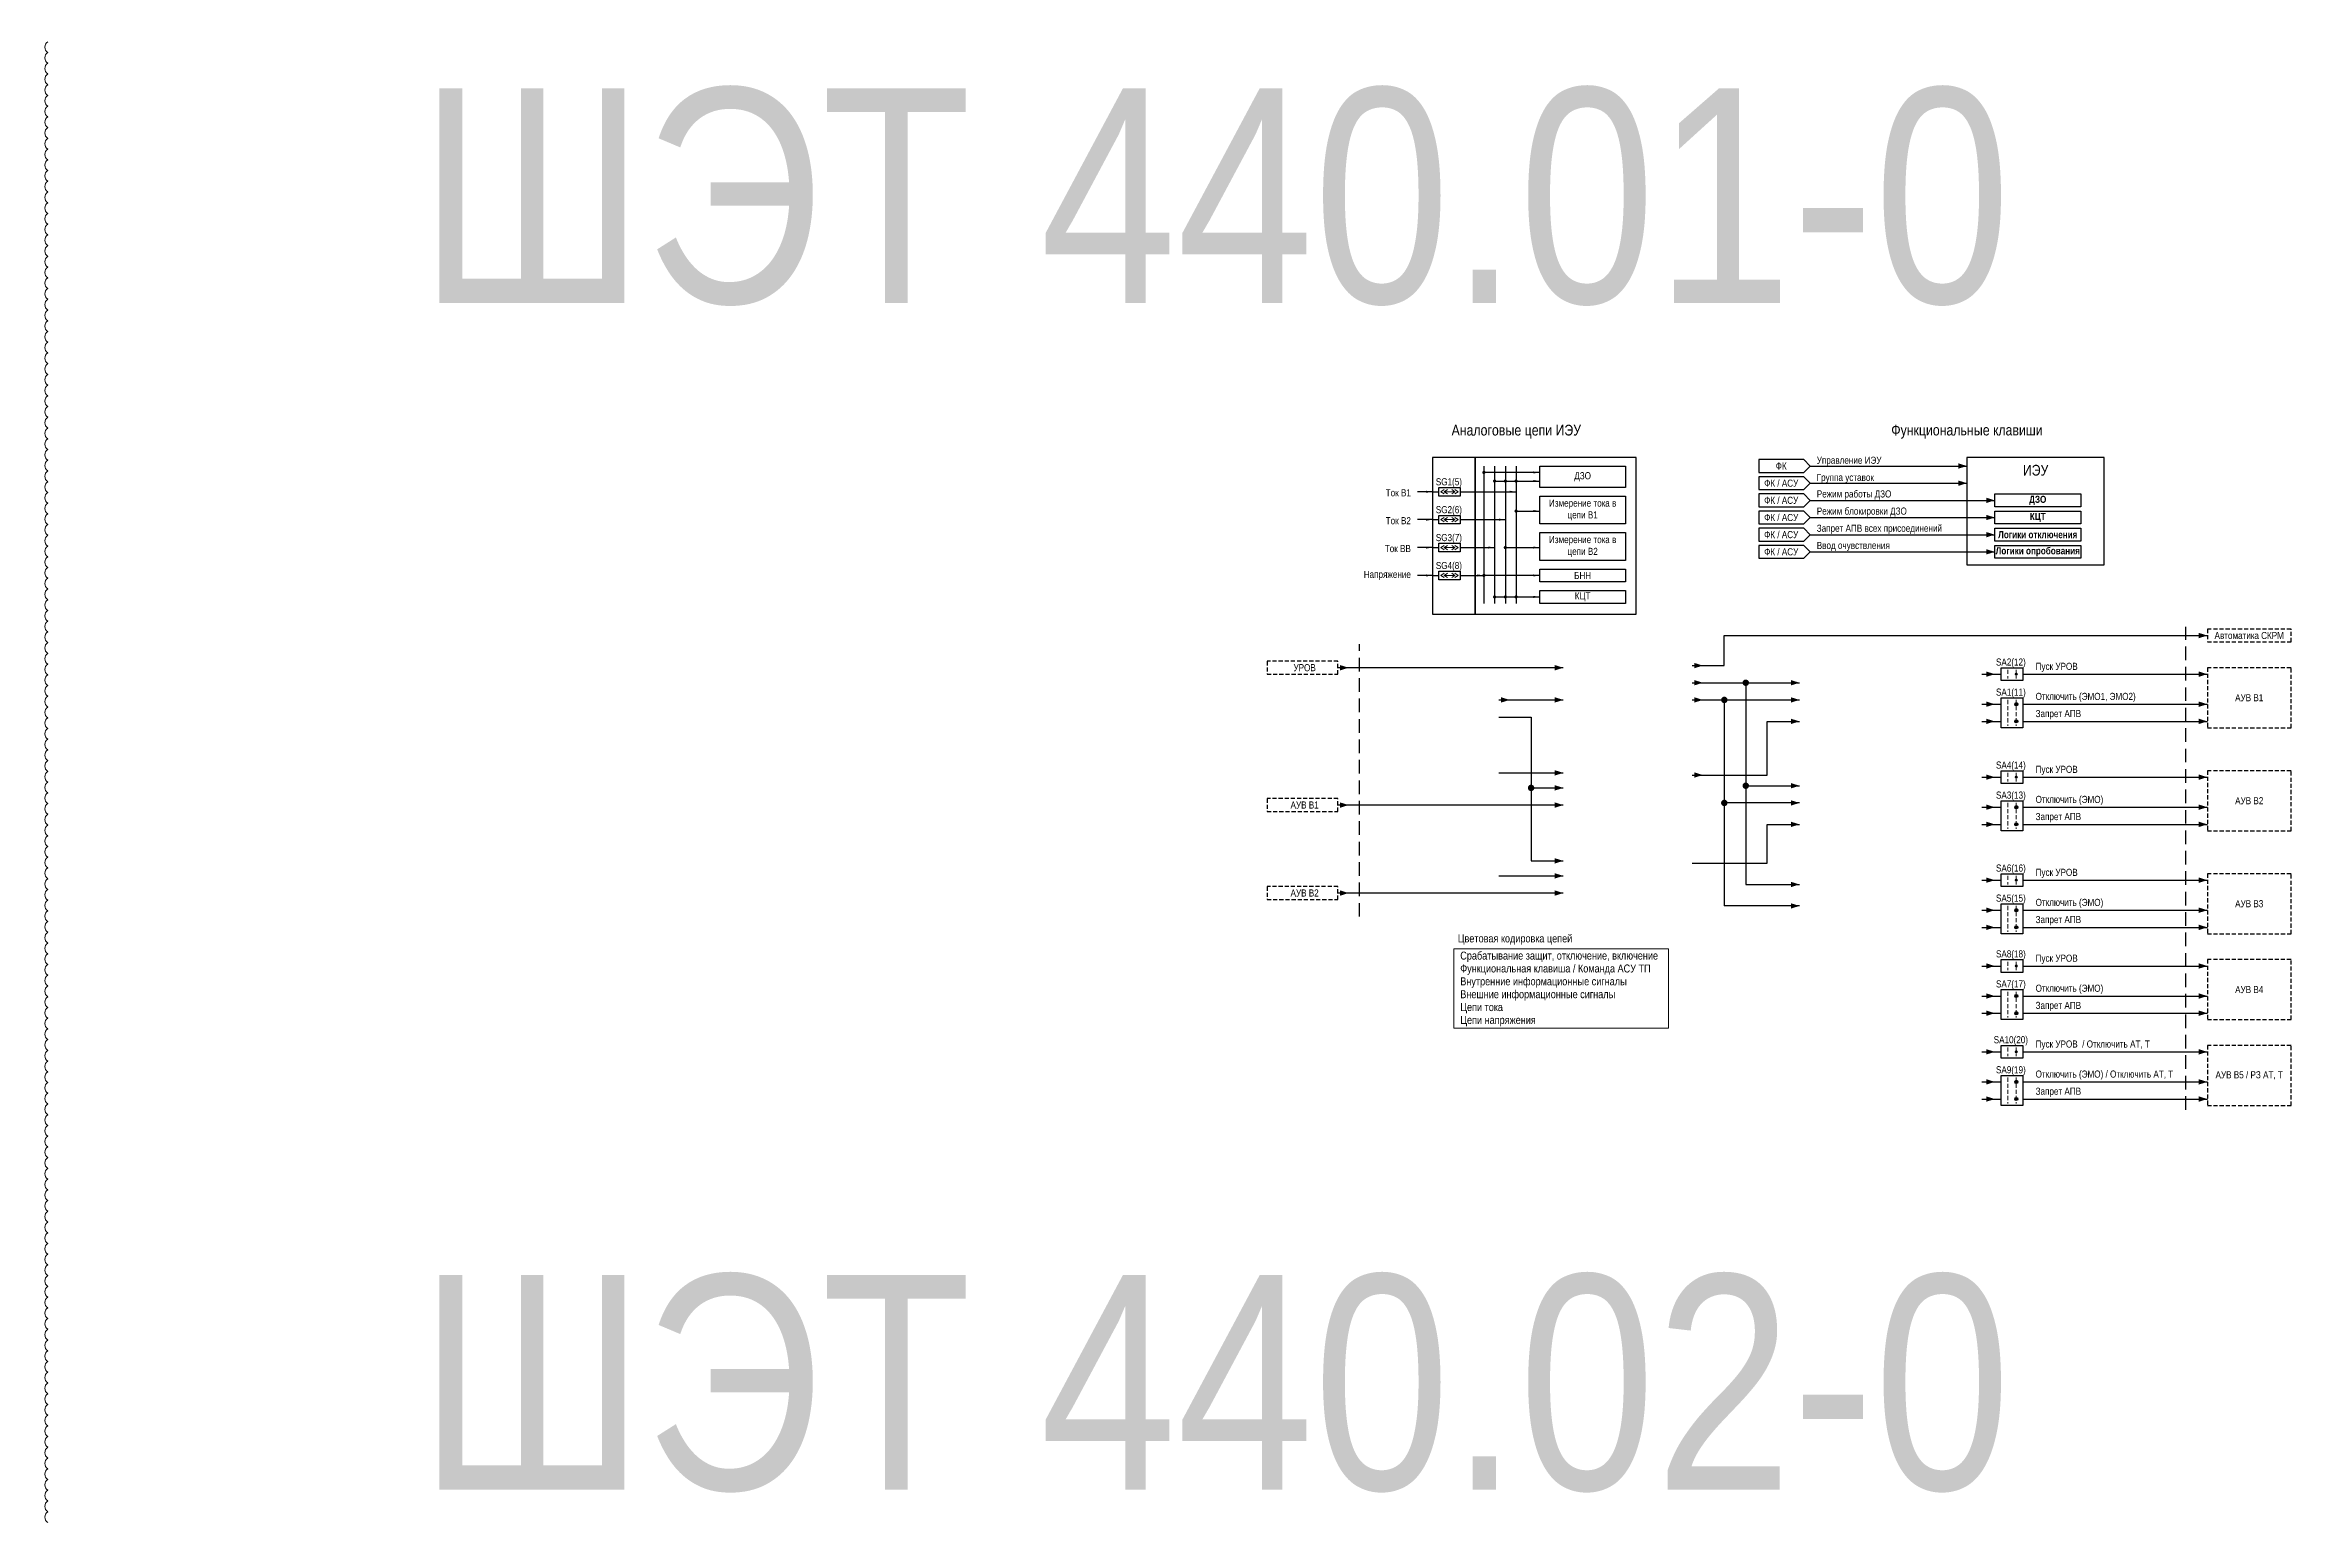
# Model space of a CAD drawing. Header units: millimetres. Extents: x 39198 to 51235, y 3901 to 12197.
# Drawn here: x 40373 to 41419, y 4585 to 5273 of the extents above; entities that cross this region are included whole.
import ezdxf
from ezdxf.enums import TextEntityAlignment as Align

# ---------------------------------------------------------------- set-up
doc = ezdxf.new("R2010")
doc.units = ezdxf.units.MM
doc.linetypes.add('штриховая2', pattern=[9.525, 6.35, -3.175])
doc.layers.add('Непечатный', color=253, linetype='Continuous', lineweight=0, plot=False)
for name, color, linetype, lineweight in [('Основная', 7, 'Continuous', 30), ('Отключение_включение', 1, 'Continuous', 30), ('Тонкая', 7, 'Continuous', 5), ('Цепи внешние', 84, 'Continuous', 30), ('Цепи внутренние', 5, 'Continuous', 30), ('Цепи ТН', 200, 'Continuous', 30), ('Цепи ТТ', 23, 'Continuous', 30), ('Цепь - ФК и АСУ', 132, 'Continuous', 30), ('Штриховая', 7, 'штриховая2', 20)]:
    doc.layers.add(name, color=color, linetype=linetype, lineweight=lineweight)
doc.styles.add('Narrow', font='ARIALN.TTF')

# ---------------------------------------------------------------- blocks, each defined once
blk = doc.blocks.new('Point')
at = {"layer": 'Основная', "color": 0, "const_width": 1.5}
blk.add_lwpolyline([(-0.75, 0, 1), (0.75, 0, 1)], format="xyb", close=True, dxfattribs=at)

msp = doc.modelspace()

# ---------------------------------------------------------------- hatches: boundary and pattern name
at = {"layer": 'Тонкая', "lineweight": 25, "ltscale": 0.25}
h = msp.add_hatch(color=256, dxfattribs=at)
edge = h.paths.add_edge_path()
edge.add_arc((41291, 4980), 0.75, 0, 360)
h = msp.add_hatch(color=256, dxfattribs=at)
edge = h.paths.add_edge_path()
edge.add_arc((41291, 4966), 0.75, 0, 360)
h = msp.add_hatch(color=256, dxfattribs=at)
edge = h.paths.add_edge_path()
edge.add_arc((41291, 4958), 0.75, 0, 360)
h = msp.add_hatch(color=256, dxfattribs=at)
edge = h.paths.add_edge_path()
edge.add_arc((41291, 4932), 0.75, 0, 360)
h = msp.add_hatch(color=256, dxfattribs=at)
edge = h.paths.add_edge_path()
edge.add_arc((41291, 4918), 0.75, 0, 360)
h = msp.add_hatch(color=256, dxfattribs=at)
edge = h.paths.add_edge_path()
edge.add_arc((41291, 4910), 0.75, 0, 360)
h = msp.add_hatch(color=256, dxfattribs=at)
edge = h.paths.add_edge_path()
edge.add_arc((41291, 4884), 0.75, 0, 360)
h = msp.add_hatch(color=256, dxfattribs=at)
edge = h.paths.add_edge_path()
edge.add_arc((41291, 4870), 0.75, 0, 360)
h = msp.add_hatch(color=256, dxfattribs=at)
edge = h.paths.add_edge_path()
edge.add_arc((41291, 4862), 0.75, 0, 360)
h = msp.add_hatch(color=256, dxfattribs=at)
edge = h.paths.add_edge_path()
edge.add_arc((41291, 4844), 0.75, 0, 360)
h = msp.add_hatch(color=256, dxfattribs=at)
edge = h.paths.add_edge_path()
edge.add_arc((41291, 4830), 0.75, 0, 360)
h = msp.add_hatch(color=256, dxfattribs=at)
edge = h.paths.add_edge_path()
edge.add_arc((41291, 4822), 0.75, 0, 360)
h = msp.add_hatch(color=256, dxfattribs=at)
edge = h.paths.add_edge_path()
edge.add_arc((41291, 4804), 0.75, 0, 360)
h = msp.add_hatch(color=256, dxfattribs=at)
edge = h.paths.add_edge_path()
edge.add_arc((41291, 4790), 0.75, 0, 360)
h = msp.add_hatch(color=256, dxfattribs=at)
edge = h.paths.add_edge_path()
edge.add_arc((41291, 4782), 0.75, 0, 360)

# ---------------------------------------------------------------- linework, layer by layer
at = {"layer": 'Непечатный', "color": 1}
msp.add_lwpolyline([(40374, 5274.7, 0.520567), (40374, 5269.7, 0.520567), (40374, 5264.7, 0.520567), (40374, 5259.7, 0.520567), (40374, 5254.7, 0.520567), (40374, 5249.7, 0.520567), (40374, 5244.7, 0.520567), (40374, 5239.7, 0.520567), (40374, 5234.7, 0.520567), (40374, 5229.7, 0.520567), (40374, 5224.7, 0.520567), (40374, 5219.7, 0.520567), (40374, 5214.7, 0.520567), (40374, 5209.7, 0.520567), (40374, 5204.7, 0.520567), (40374, 5199.7, 0.520567), (40374, 5194.7, 0.520567), (40374, 5189.7, 0.520567), (40374, 5184.7, 0.520567), (40374, 5179.7, 0.520567), (40374, 5174.7, 0.520567), (40374, 5169.7, 0.520567), (40374, 5164.7, 0.520567), (40374, 5159.7, 0.520567), (40374, 5154.7, 0.520567), (40374, 5149.7, 0.520567), (40374, 5144.7, 0.520567), (40374, 5139.7, 0.520567), (40374, 5134.7, 0.520567), (40374, 5129.7, 0.520567), (40374, 5124.7, 0.520567), (40374, 5119.7, 0.520567), (40374, 5114.7, 0.520567), (40374, 5109.7, 0.520567), (40374, 5104.7, 0.520567), (40374, 5099.7, 0.520567), (40374, 5094.7, 0.520567), (40374, 5089.7, 0.520567), (40374, 5084.7, 0.520567), (40374, 5079.7, 0.520567), (40374, 5074.7, 0.520567), (40374, 5069.7, 0.520567), (40374, 5064.7, 0.520567), (40374, 5059.7, 0.520567), (40374, 5054.7, 0.520567), (40374, 5049.7, 0.520567), (40374, 5044.7, 0.520567), (40374, 5039.7, 0.520567), (40374, 5034.7, 0.520567), (40374, 5029.7, 0.520567), (40374, 5024.7, 0.520567), (40374, 5019.7, 0.520567), (40374, 5014.7, 0.520567), (40374, 5009.7, 0.520567), (40374, 5004.7, 0.520567), (40374, 4999.7, 0.520567), (40374, 4994.7, 0.520567), (40374, 4989.7, 0.520567), (40374, 4984.7, 0.520567), (40374, 4979.7, 0.520567), (40374, 4974.7, 0.520567), (40374, 4969.7, 0.520567), (40374, 4964.7, 0.520567), (40374, 4959.7, 0.520567), (40374, 4954.7, 0.520567), (40374, 4949.7, 0.520567), (40374, 4944.7, 0.520567), (40374, 4939.7, 0.520567), (40374, 4934.7, 0.520567), (40374, 4929.7, 0.520567), (40374, 4924.7, 0.520567), (40374, 4919.7, 0.520567), (40374, 4914.7, 0.520567), (40374, 4909.7, 0.520567), (40374, 4904.7, 0.520567), (40374, 4899.7, 0.520567), (40374, 4894.7, 0.520567), (40374, 4889.7, 0.520567), (40374, 4884.7, 0.520567), (40374, 4879.7, 0.520567), (40374, 4874.7, 0.520567), (40374, 4869.7, 0.520567), (40374, 4864.7, 0.520567), (40374, 4859.7, 0.520567), (40374, 4854.7, 0.520567), (40374, 4849.7, 0.520567), (40374, 4844.7, 0.520567), (40374, 4839.7, 0.520567), (40374, 4834.7, 0.520567), (40374, 4829.7, 0.520567), (40374, 4824.7, 0.520567), (40374, 4819.7, 0.520567), (40374, 4814.7, 0.520567), (40374, 4809.7, 0.520567), (40374, 4804.7, 0.520567), (40374, 4799.7, 0.520567), (40374, 4794.7, 0.520567), (40374, 4789.7, 0.520567), (40374, 4784.7, 0.520567), (40374, 4779.7, 0.520567), (40374, 4774.7, 0.520567), (40374, 4769.7, 0.520567), (40374, 4764.7, 0.520567), (40374, 4759.7, 0.520567), (40374, 4754.7, 0.520567), (40374, 4749.7, 0.520567), (40374, 4744.7, 0.520567), (40374, 4739.7, 0.520567), (40374, 4734.7, 0.520567), (40374, 4729.7, 0.520567), (40374, 4724.7, 0.520567), (40374, 4719.7, 0.520567), (40374, 4714.7, 0.520567), (40374, 4709.7, 0.520567), (40374, 4704.7, 0.520567), (40374, 4699.7, 0.520567), (40374, 4694.7, 0.520567), (40374, 4689.7, 0.520567), (40374, 4684.7, 0.520567), (40374, 4679.7, 0.520567), (40374, 4674.7, 0.520567), (40374, 4669.7, 0.520567), (40374, 4664.7, 0.520567), (40374, 4659.7, 0.520567), (40374, 4654.7, 0.520567), (40374, 4649.7, 0.520567), (40374, 4644.7, 0.520567), (40374, 4639.7, 0.520567), (40374, 4634.7, 0.520567), (40374, 4629.7, 0.520567), (40374, 4624.7, 0.520567), (40374, 4619.7, 0.520567), (40374, 4614.7, 0.520567), (40374, 4609.7, 0.520567), (40374, 4604.7, 0.520567), (40374, 4599.7, 0.520567), (40374, 4594.7, 0.520567), (40374, 4589.7, 0.520567), (40374, 4584.7, 0.520567)], format="xyb", dxfattribs=at)
at = {"layer": 'Основная'}
for points in [[(41039, 5081), (41019, 5081), (41019, 5008), (41039, 5008)], [(41114, 5081), (41039, 5081), (41039, 5008), (41114, 5008)], [(41069, 5077), (41109, 5077), (41109, 5067), (41069, 5067)], [(41022, 5067), (41032, 5067), (41032, 5063), (41022, 5063)], [(41022, 5054), (41032, 5054), (41032, 5050), (41022, 5050)], [(41069, 5063), (41109, 5063), (41109, 5050), (41069, 5050)], [(41281, 5064), (41321, 5064), (41321, 5058), (41281, 5058)], [(41281, 5056), (41321, 5056), (41321, 5050), (41281, 5050)], [(41069, 5046), (41109, 5046), (41109, 5033), (41069, 5033)], [(41281, 5048), (41321, 5048), (41321, 5042), (41281, 5042)], [(41022, 5041), (41032, 5041), (41032, 5037), (41022, 5037)], [(41281, 5040), (41321, 5040), (41321, 5034), (41281, 5034)], [(41022, 5028), (41032, 5028), (41032, 5024), (41022, 5024)], [(41069, 5029), (41109, 5029), (41109, 5023), (41069, 5023)], [(41069, 5019), (41109, 5019), (41109, 5013), (41069, 5013)], [(41284, 4983), (41294, 4983), (41294, 4977), (41284, 4977)], [(41284, 4969), (41294, 4969), (41294, 4955), (41284, 4955)], [(41284, 4935), (41294, 4935), (41294, 4929), (41284, 4929)], [(41284, 4921), (41294, 4921), (41294, 4907), (41284, 4907)], [(41284, 4887), (41294, 4887), (41294, 4881), (41284, 4881)], [(41284, 4873), (41294, 4873), (41294, 4859), (41284, 4859)], [(41284, 4847), (41294, 4847), (41294, 4841), (41284, 4841)], [(41284, 4833), (41294, 4833), (41294, 4819), (41284, 4819)], [(41284, 4807), (41294, 4807), (41294, 4801), (41284, 4801)], [(41284, 4793), (41294, 4793), (41294, 4779), (41284, 4779)]]:
    msp.add_lwpolyline(points, close=True, dxfattribs=at)
at = {"layer": 'Основная', "ltscale": 0.3}
msp.add_lwpolyline([(41268, 5031), (41332, 5031), (41332, 5081), (41268, 5081)], close=True, dxfattribs=at)
at = {"layer": 'Отключение_включение'}
for p, q in [((41140, 4976), (41190, 4976)), ((41050, 4968), (41080, 4968)), ((41140, 4933), (41175, 4933)), ((41140, 4892), (41175, 4892))]:
    msp.add_line(p, q, dxfattribs=at)
at = {"layer": 'Отключение_включение', "ltscale": 0.3}
for p, q in [((41275, 4966), (41284, 4966)), ((41294, 4966), (41380, 4966)), ((41275, 4918), (41284, 4918)), ((41294, 4918), (41380, 4918)), ((41275, 4870), (41284, 4870)), ((41294, 4870), (41380, 4870)), ((41275, 4830), (41284, 4830)), ((41294, 4830), (41380, 4830)), ((41275, 4790), (41284, 4790)), ((41294, 4790), (41380, 4790))]:
    msp.add_line(p, q, dxfattribs=at)
at = {"layer": 'Отключение_включение'}
for points in [[(40980, 4983, 0, 2.5, 0), (40976, 4983, 0, 0, 0)], [(41080, 4983, 0, 2.5, 0), (41076, 4983, 0, 0, 0)], [(41145, 4976, 0, 2.5, 0), (41141, 4976, 0, 0, 0)], [(41190, 4976, 0, 2.5, 0), (41186, 4976, 0, 0, 0)], [(41055, 4968, 0, 2.5, 0), (41051, 4968, 0, 0, 0)], [(41080, 4968, 0, 2.5, 0), (41076, 4968, 0, 0, 0)], [(41190, 4958, 0, 2.5, 0), (41186, 4958, 0, 0, 0)], [(41145, 4933, 0, 2.5, 0), (41141, 4933, 0, 0, 0)], [(41190, 4928, 0, 2.5, 0), (41186, 4928, 0, 0, 0)], [(41190, 4910, 0, 2.5, 0), (41186, 4910, 0, 0, 0)], [(41190, 4882, 0, 2.5, 0), (41186, 4882, 0, 0, 0)]]:
    msp.add_lwpolyline(points, format="xyseb", dxfattribs=at)
for points in [[(41080, 4983), (40975, 4983)], [(41165, 4976), (41165, 4882)], [(41175, 4933), (41175, 4958)], [(41175, 4958), (41190, 4958)], [(41165, 4928), (41190, 4928)], [(41175, 4892), (41175, 4910)], [(41175, 4910), (41190, 4910)], [(41165, 4882), (41190, 4882)]]:
    msp.add_lwpolyline(points, dxfattribs=at)
at = {"layer": 'Отключение_включение', "ltscale": 0.3}
for points in [[(41281, 4966, 0, 2.5, 0), (41277, 4966, 0, 0, 0)], [(41380, 4966, 0, 2.5, 0), (41376, 4966, 0, 0, 0)], [(41281, 4918, 0, 2.5, 0), (41277, 4918, 0, 0, 0)], [(41380, 4918, 0, 2.5, 0), (41376, 4918, 0, 0, 0)], [(41281, 4870, 0, 2.5, 0), (41277, 4870, 0, 0, 0)], [(41380, 4870, 0, 2.5, 0), (41376, 4870, 0, 0, 0)], [(41281, 4830, 0, 2.5, 0), (41277, 4830, 0, 0, 0)], [(41380, 4830, 0, 2.5, 0), (41376, 4830, 0, 0, 0)], [(41281, 4790, 0, 2.5, 0), (41277, 4790, 0, 0, 0)], [(41380, 4790, 0, 2.5, 0), (41376, 4790, 0, 0, 0)]]:
    msp.add_lwpolyline(points, format="xyseb", dxfattribs=at)
at = {"layer": 'Тонкая', "ltscale": 0.25}
for p, q in [((41023, 5065), (41024.5, 5066)), ((41024.5, 5064), (41023, 5065)), ((41024.5, 5065), (41026, 5066)), ((41026, 5064), (41024.5, 5065)), ((41029.5, 5065), (41028, 5066)), ((41028, 5064), (41029.5, 5065)), ((41031, 5065), (41029.5, 5066)), ((41029.5, 5064), (41031, 5065)), ((41023, 5052), (41024.5, 5053)), ((41024.5, 5051), (41023, 5052)), ((41024.5, 5052), (41026, 5053)), ((41026, 5051), (41024.5, 5052)), ((41029.5, 5052), (41028, 5053)), ((41028, 5051), (41029.5, 5052)), ((41031, 5052), (41029.5, 5053)), ((41029.5, 5051), (41031, 5052)), ((41023, 5039), (41024.5, 5040)), ((41024.5, 5038), (41023, 5039)), ((41024.5, 5039), (41026, 5040)), ((41026, 5038), (41024.5, 5039)), ((41029.5, 5039), (41028, 5040)), ((41028, 5038), (41029.5, 5039)), ((41031, 5039), (41029.5, 5040)), ((41029.5, 5038), (41031, 5039)), ((41023, 5026), (41024.5, 5027)), ((41024.5, 5025), (41023, 5026)), ((41024.5, 5026), (41026, 5027)), ((41026, 5025), (41024.5, 5026)), ((41029.5, 5026), (41028, 5027)), ((41028, 5025), (41029.5, 5026)), ((41031, 5026), (41029.5, 5027)), ((41029.5, 5025), (41031, 5026))]:
    msp.add_line(p, q, dxfattribs=at)
at = {"layer": 'Тонкая'}
for p, q in [((41029.5, 5065), (41024.5, 5065)), ((41029.5, 5052), (41024.5, 5052)), ((41029.5, 5039), (41024.5, 5039)), ((41029.5, 5026), (41024.5, 5026))]:
    msp.add_line(p, q, dxfattribs=at)
at = {"layer": 'Тонкая', "ltscale": 0.3}
msp.add_lwpolyline([(41029, 4852), (41129, 4852), (41129, 4815), (41029, 4815)], close=True, dxfattribs=at)
at = {"layer": 'Тонкая', "lineweight": 25, "ltscale": 0.25}
for centre in [(41291, 4966), (41291, 4958), (41291, 4918), (41291, 4910), (41291, 4870), (41291, 4862), (41291, 4830), (41291, 4822), (41291, 4790), (41291, 4782)]:
    msp.add_circle(centre, 0.75, dxfattribs=at)
at = {"layer": 'Цепи внешние'}
for p, q in [((41275, 4980), (41284, 4980)), ((41294, 4980), (41380, 4980)), ((41275, 4932), (41284, 4932)), ((41294, 4932), (41380, 4932)), ((41275, 4884), (41284, 4884)), ((41294, 4884), (41380, 4884)), ((41275, 4844), (41284, 4844)), ((41294, 4844), (41380, 4844)), ((41275, 4804), (41284, 4804)), ((41294, 4804), (41380, 4804))]:
    msp.add_line(p, q, dxfattribs=at)
at = {"layer": 'Цепи внешние', "ltscale": 0.3}
for p, q in [((41275, 4958), (41284, 4958)), ((41294, 4958), (41380, 4958)), ((41275, 4910), (41284, 4910)), ((41294, 4910), (41380, 4910)), ((41275, 4862), (41284, 4862)), ((41294, 4862), (41380, 4862)), ((41275, 4822), (41284, 4822)), ((41294, 4822), (41380, 4822)), ((41275, 4782), (41284, 4782)), ((41294, 4782), (41380, 4782))]:
    msp.add_line(p, q, dxfattribs=at)
at = {"layer": 'Цепи внешние'}
for points in [[(41155, 4984), (41155, 4998)], [(41155, 4998), (41380, 4998)], [(41140, 4984), (41155, 4984)]]:
    msp.add_lwpolyline(points, dxfattribs=at)
for points in [[(41380, 4998, 0, 2.5, 0), (41376, 4998, 0, 0, 0)], [(41281, 4980, 0, 2.5, 0), (41277, 4980, 0, 0, 0)], [(41380, 4980, 0, 2.5, 0), (41376, 4980, 0, 0, 0)], [(41281, 4932, 0, 2.5, 0), (41277, 4932, 0, 0, 0)], [(41380, 4932, 0, 2.5, 0), (41376, 4932, 0, 0, 0)], [(41281, 4884, 0, 2.5, 0), (41277, 4884, 0, 0, 0)], [(41380, 4884, 0, 2.5, 0), (41376, 4884, 0, 0, 0)], [(41281, 4844, 0, 2.5, 0), (41277, 4844, 0, 0, 0)], [(41380, 4844, 0, 2.5, 0), (41376, 4844, 0, 0, 0)], [(41281, 4804, 0, 2.5, 0), (41277, 4804, 0, 0, 0)], [(41380, 4804, 0, 2.5, 0), (41376, 4804, 0, 0, 0)]]:
    msp.add_lwpolyline(points, format="xyseb", dxfattribs=at)
at = {"layer": 'Цепи внешние', "linetype": 'штриховая2', "ltscale": 0.3}
for points in [[(41419, 5001), (41380, 5001), (41380, 4995), (41419, 4995)], [(40975, 4986), (40942, 4986), (40942, 4980), (40975, 4980)], [(41419, 4983), (41380, 4983), (41380, 4955), (41419, 4955)], [(41419, 4935), (41380, 4935), (41380, 4907), (41419, 4907)], [(40975, 4922), (40942, 4922), (40942, 4916), (40975, 4916)], [(41419, 4887), (41380, 4887), (41380, 4859), (41419, 4859)], [(40975, 4881), (40942, 4881), (40942, 4875), (40975, 4875)], [(41419, 4847), (41380, 4847), (41380, 4819), (41419, 4819)], [(41419, 4807), (41380, 4807), (41380, 4779), (41419, 4779)]]:
    msp.add_lwpolyline(points, close=True, dxfattribs=at)
at = {"layer": 'Цепи внешние', "ltscale": 0.3}
for points in [[(41145, 4984, 0, 2.5, 0), (41141, 4984, 0, 0, 0)], [(41281, 4958, 0, 2.5, 0), (41277, 4958, 0, 0, 0)], [(41380, 4958, 0, 2.5, 0), (41376, 4958, 0, 0, 0)], [(40980, 4919, 0, 2.5, 0), (40976, 4919, 0, 0, 0)], [(41080, 4919, 0, 2.5, 0), (41076, 4919, 0, 0, 0)], [(41281, 4910, 0, 2.5, 0), (41277, 4910, 0, 0, 0)], [(41380, 4910, 0, 2.5, 0), (41376, 4910, 0, 0, 0)], [(40980, 4878, 0, 2.5, 0), (40976, 4878, 0, 0, 0)], [(41080, 4878, 0, 2.5, 0), (41076, 4878, 0, 0, 0)], [(41281, 4862, 0, 2.5, 0), (41277, 4862, 0, 0, 0)], [(41380, 4862, 0, 2.5, 0), (41376, 4862, 0, 0, 0)], [(41281, 4822, 0, 2.5, 0), (41277, 4822, 0, 0, 0)], [(41380, 4822, 0, 2.5, 0), (41376, 4822, 0, 0, 0)], [(41281, 4782, 0, 2.5, 0), (41277, 4782, 0, 0, 0)], [(41380, 4782, 0, 2.5, 0), (41376, 4782, 0, 0, 0)]]:
    msp.add_lwpolyline(points, format="xyseb", dxfattribs=at)
for points in [[(41080, 4919), (40975, 4919)], [(41080, 4878), (40975, 4878)]]:
    msp.add_lwpolyline(points, dxfattribs=at)
at = {"layer": 'Цепи внутренние', "ltscale": 0.3}
for p, q in [((41050, 4960), (41065, 4960)), ((41065, 4960), (41065, 4893)), ((41050, 4934), (41080, 4934)), ((41065, 4927), (41080, 4927)), ((41065, 4893), (41080, 4893)), ((41050, 4886), (41080, 4886))]:
    msp.add_line(p, q, dxfattribs=at)
at = {"layer": 'Цепи внутренние'}
msp.add_line((41140, 4968), (41190, 4968), dxfattribs=at)
at = {"layer": 'Цепи внутренние', "linetype": 'штриховая2'}
for points in [[(41370, 4777), (41370, 5002)], [(40985, 4867), (40985, 4994)]]:
    msp.add_lwpolyline(points, dxfattribs=at)
at = {"layer": 'Цепи внутренние'}
for points in [[(41145, 4968, 0, 2.5, 0), (41141, 4968, 0, 0, 0)], [(41190, 4968, 0, 2.5, 0), (41186, 4968, 0, 0, 0)], [(41190, 4920, 0, 2.5, 0), (41186, 4920, 0, 0, 0)], [(41190, 4872, 0, 2.5, 0), (41186, 4872, 0, 0, 0)]]:
    msp.add_lwpolyline(points, format="xyseb", dxfattribs=at)
for points in [[(41155, 4968), (41155, 4872)], [(41190, 4920), (41155, 4920)], [(41190, 4872), (41155, 4872)]]:
    msp.add_lwpolyline(points, dxfattribs=at)
at = {"layer": 'Цепи внутренние', "ltscale": 0.3}
for points in [[(41080, 4934, 0, 2.5, 0), (41076, 4934, 0, 0, 0)], [(41080, 4927, 0, 2.5, 0), (41076, 4927, 0, 0, 0)], [(41080, 4893, 0, 2.5, 0), (41076, 4893, 0, 0, 0)], [(41080, 4886, 0, 2.5, 0), (41076, 4886, 0, 0, 0)]]:
    msp.add_lwpolyline(points, format="xyseb", dxfattribs=at)
at = {"layer": 'Цепи ТН'}
for p, q in [((41069, 5074), (41043, 5074)), ((41032, 5026), (41043, 5026)), ((41069, 5026), (41043, 5026))]:
    msp.add_line(p, q, dxfattribs=at)
for points in [[(41043, 5077), (41043, 5013)], [(41019, 5026), (41012, 5026)], [(41019, 5026), (41022, 5026)]]:
    msp.add_lwpolyline(points, dxfattribs=at)
for points in [[(41069, 5074, 0, 1, 0), (41066, 5074, 0, 0, 0)], [(41019, 5026, 0, 1, 0), (41016, 5026, 0, 0, 0)], [(41043, 5026, 0, 1, 0), (41040, 5026, 0, 0, 0)], [(41069, 5026, 0, 1, 0), (41066, 5026, 0, 0, 0)]]:
    msp.add_lwpolyline(points, format="xyseb", dxfattribs=at)
at = {"layer": 'Цепи ТТ', "ltscale": 0.3}
msp.add_line((41032, 5052), (41053, 5052), dxfattribs=at)
at = {"layer": 'Цепи ТТ'}
msp.add_lwpolyline([(41048, 5077), (41048, 5013)], dxfattribs=at)
at = {"layer": 'Цепи ТТ', "ltscale": 0.3}
for points in [[(41053, 5077), (41053, 5013)], [(41058, 5077), (41058, 5013)], [(41019, 5065), (41012, 5065)], [(41019, 5065), (41022, 5065)], [(41032, 5065), (41058, 5065)], [(41048, 5070), (41069, 5070)], [(41058, 5056), (41069, 5056)], [(41019, 5052), (41012, 5052)], [(41019, 5052), (41022, 5052)], [(41019, 5039), (41012, 5039)], [(41019, 5039), (41022, 5039)], [(41032, 5039), (41048, 5039)], [(41053, 5039), (41069, 5039)], [(41048, 5016), (41069, 5016)]]:
    msp.add_lwpolyline(points, dxfattribs=at)
at = {"layer": 'Цепи ТТ'}
for points in [[(41019, 5065, 0, 1, 0), (41016, 5065, 0, 0, 0)], [(41058, 5065, 0, 1, 0), (41055, 5065, 0, 0, 0)], [(41069, 5070, 0, 1, 0), (41066, 5070, 0, 0, 0)], [(41069, 5056, 0, 1, 0), (41066, 5056, 0, 0, 0)], [(41019, 5052, 0, 1, 0), (41016, 5052, 0, 0, 0)], [(41053, 5052, 0, 1, 0), (41050, 5052, 0, 0, 0)], [(41019, 5039, 0, 1, 0), (41016, 5039, 0, 0, 0)], [(41048, 5039, 0, 1, 0), (41045, 5039, 0, 0, 0)], [(41069, 5039, 0, 1, 0), (41066, 5039, 0, 0, 0)], [(41069, 5016, 0, 1, 0), (41066, 5016, 0, 0, 0)]]:
    msp.add_lwpolyline(points, format="xyseb", dxfattribs=at)
at = {"layer": 'Цепь - ФК и АСУ', "ltscale": 0.3}
for points in [[(41195, 5077), (41192, 5080), (41171, 5080), (41171, 5074), (41192, 5074), (41195, 5077)], [(41195, 5069), (41192, 5072), (41171, 5072), (41171, 5066), (41192, 5066), (41195, 5069)], [(41195, 5061), (41192, 5064), (41171, 5064), (41171, 5058), (41192, 5058), (41195, 5061)], [(41195, 5053), (41192, 5056), (41171, 5056), (41171, 5050), (41192, 5050), (41195, 5053)], [(41195, 5045), (41192, 5048), (41171, 5048), (41171, 5042), (41192, 5042), (41195, 5045)], [(41195, 5037), (41192, 5040), (41171, 5040), (41171, 5034), (41192, 5034), (41195, 5037)]]:
    msp.add_lwpolyline(points, dxfattribs=at)
at = {"layer": 'Цепь - ФК и АСУ'}
for points in [[(41195, 5077), (41268, 5077)], [(41195, 5069), (41268, 5069)], [(41195, 5061), (41281, 5061), (41281, 5061), (41281, 5061)], [(41195, 5053), (41281, 5053), (41281, 5053), (41281, 5053)], [(41195, 5045), (41281, 5045), (41281, 5045), (41281, 5045)], [(41195, 5037), (41281, 5037), (41281, 5037), (41281, 5037)]]:
    msp.add_lwpolyline(points, dxfattribs=at)
at = {"layer": 'Цепь - ФК и АСУ', "ltscale": 0.3}
for points in [[(41268, 5077, 0, 2.5, 0), (41264, 5077, 0, 0, 0)], [(41268, 5069, 0, 2.5, 0), (41264, 5069, 0, 0, 0)], [(41281, 5061, 0, 2.5, 0), (41277, 5061, 0, 0, 0)], [(41281, 5053, 0, 2.5, 0), (41277, 5053, 0, 0, 0)], [(41281, 5045, 0, 2.5, 0), (41277, 5045, 0, 0, 0)], [(41281, 5037, 0, 2.5, 0), (41277, 5037, 0, 0, 0)]]:
    msp.add_lwpolyline(points, format="xyseb", dxfattribs=at)
at = {"layer": 'Штриховая', "ltscale": 0.3}
for p, q in [((41287, 4982), (41287, 4978)), ((41291, 4982), (41291, 4978)), ((41287, 4968), (41287, 4956)), ((41291, 4968), (41291, 4956)), ((41287, 4934), (41287, 4930)), ((41291, 4934), (41291, 4930)), ((41287, 4920), (41287, 4908)), ((41291, 4920), (41291, 4908)), ((41287, 4886), (41287, 4882)), ((41291, 4886), (41291, 4882)), ((41287, 4872), (41287, 4860)), ((41291, 4872), (41291, 4860)), ((41287, 4846), (41287, 4842)), ((41291, 4846), (41291, 4842)), ((41287, 4832), (41287, 4820)), ((41291, 4832), (41291, 4820)), ((41287, 4806), (41287, 4802)), ((41291, 4806), (41291, 4802)), ((41287, 4792), (41287, 4780)), ((41291, 4792), (41291, 4780))]:
    msp.add_line(p, q, dxfattribs=at)

# ---------------------------------------------------------------- block references
at = {"layer": 'Отключение_включение', "ltscale": 0.3}
for p in [(41165, 4976), (41165, 4928)]:
    msp.add_blockref('Point', p, dxfattribs=at)
at = {"layer": 'Цепи внутренние', "ltscale": 0.3}
for p in [(41155, 4968), (41065, 4927), (41155, 4920)]:
    msp.add_blockref('Point', p, dxfattribs=at)
at = {"layer": 'Цепи ТН', "xscale": 0.5, "yscale": 0.5, "zscale": 0.5}
for p in [(41043, 5074), (41043, 5026)]:
    msp.add_blockref('Point', p, dxfattribs=at)
at = {"layer": 'Цепи ТТ', "xscale": 0.5, "yscale": 0.5, "zscale": 0.5}
for p in [(41048, 5070), (41053, 5070), (41058, 5070), (41058, 5056), (41053, 5039), (41048, 5016), (41053, 5016), (41058, 5016)]:
    msp.add_blockref('Point', p, dxfattribs=at)

# ---------------------------------------------------------------- texts
at = {"style": 'Narrow'}
for s, p in [('ШЭТ 440.01-0', (40547, 5153)), ('ШЭТ 440.02-0', (40547, 4600))]:
    msp.add_text(s, height=100, dxfattribs=at).set_placement(p)
at = {"layer": 'Основная', "style": 'Narrow'}
for s, height, p in [('SG1(5)', 3.3, (41026.7, 5068)), ('SG2(6)', 3.3, (41026.7, 5055)), ('SG3(7)', 3.3, (41026.7, 5042)), ('SG4(8)', 3.3, (41026.7, 5029)), ('SA2(12) ', 3.3, (41289, 4984)), ('SA1(11) ', 3.3, (41289, 4970)), ('SA4(14) ', 3.3, (41289, 4936)), ('SA3(13) ', 3.3, (41289, 4922)), ('SA6(16) ', 3.3, (41289, 4888)), ('SA5(15) ', 3.3, (41289, 4874)), ('Цветовая кодировка цепей', 3.7, (41057.5, 4855)), ('SA8(18) ', 3.3, (41289, 4848)), ('SA7(17) ', 3.3, (41289, 4834)), ('SA10(20) ', 3.3, (41289, 4808)), ('SA9(19) ', 3.3, (41289, 4794))]:
    msp.add_text(s, height=height, dxfattribs=at).set_placement(p, align=Align.CENTER)
for s, insert, char_height, width, attachment_point in [('Аналоговые цепи ИЭУ', (41058.1, 5093), 5, 144.115, 5), ('Функциональные клавиши', (41268, 5093), 5, 188.231, 5), ('ФК', (41181.5, 5077), 3.3, 21, 5), (' Управление ИЭУ', (41197, 5079.2), 3.3, 71.498, 4), ('ИЭУ', (41300, 5075), 5, 64, 5), ('Ток В1', (41009, 5064.5), 3.3, 77.842, 6), ('ДЗО', (41089, 5072), 3.3, 40, 5), ('ФК / АСУ', (41181.5, 5069), 3.3, 21, 5), (' Группа уставок', (41197, 5071.2), 3.3, 71, 4), (' Режим работы ДЗО', (41197, 5063.5), 3.3, 71.498, 4), ('{\\C0;Измерение }тока в цепи В1', (41089, 5056.5), 3.3, 40, 5), ('ФК / АСУ', (41181.5, 5061), 3.3, 21, 5), ('ФК / АСУ', (41181.5, 5053), 3.3, 21, 5), (' Режим блокировки ДЗО', (41197, 5055.5), 3.3, 99.31, 4), ('{\\fArial Narrow|b1|i0|c204|p34;\\C0;ДЗО}', (41301, 5061), 3.3, 40, 5), ('{\\fArial Narrow|b1|i0|c204|p34;\\C0;КЦТ}', (41301, 5053), 3.3, 40, 5), ('Ток В2', (41009, 5051.5), 3.3, 77.842, 6), ('{\\C0;Измерение }тока в цепи В2', (41089, 5039.5), 3.3, 40, 5), ('ФК / АСУ', (41181.5, 5045), 3.3, 21, 5), (' Запрет АПВ всех присоединений', (41197, 5047.5), 3.3, 71.498, 4), ('{\\fArial Narrow|b1|i0|c204|p34;\\C0;Логики отключения}', (41301, 5045), 3.3, 40, 5), ('Ток ВВ', (41009, 5038.5), 3.3, 77.842, 6), ('ФК / АСУ', (41181.5, 5037), 3.3, 21, 5), (' Ввод очувствления', (41197, 5039.5), 3.3, 71.498, 4), ('{\\fArial Narrow|b1|i0|c204|p34;\\C0;Логики опробования}', (41301, 5037), 3.3, 40, 5), ('Напряжение', (41009, 5026), 3.3, 70.263, 6), ('БНН', (41089, 5026), 3.3, 40, 5), ('КЦТ', (41089, 5016), 3.3, 40, 5), ('Автоматика СКРМ', (41399.5, 4998), 3.3, 39, 5), ('УРОВ ', (40959.5, 4983), 3.3, 39.46, 5), ('{\\C0;Пуск УРОВ}', (41300, 4981), 3.3, 71, 7), ('{\\C0;Отключить }(ЭМО1, ЭМО{\\C0;2)}', (41300, 4967), 3.3, 71, 7), ('АУВ В1', (41399.5, 4969), 3.3, 39, 5), ('{\\C0;Запрет АПВ}', (41300, 4959), 3.3, 71, 7), ('{\\C0;Пуск УРОВ}', (41300, 4933), 3.3, 71, 7), ('АУВ В1', (40959.5, 4919), 3.3, 39.46, 5), ('{\\C0;Отключить (ЭМО)}', (41300, 4919), 3.3, 71, 7), ('АУВ В2', (41399.5, 4921), 3.3, 39, 5), ('{\\C0;Запрет АПВ}', (41300, 4911), 3.3, 71, 7), ('{\\C0;Пуск УРОВ}', (41300, 4885), 3.3, 71, 7), ('АУВ В2', (40959.5, 4878), 3.3, 39.46, 5), ('{\\C0;Запрет АПВ}', (41300, 4863), 3.3, 71, 7), ('{\\C0;Отключить (ЭМО)}', (41300, 4871), 3.3, 71, 7), ('АУВ В3', (41399.5, 4873), 3.3, 39, 5), ('{\\C0;Пуск УРОВ}', (41300, 4845), 3.3, 71, 7), ('{\\C0;Отключить (ЭМО)}', (41300, 4831), 3.3, 71, 7), ('АУВ В4', (41399.5, 4833), 3.3, 39, 5), ('{\\C0;Запрет АПВ}', (41300, 4823), 3.3, 71, 7), ('{\\C0;Пуск УРОВ  / Отключить АТ, Т}', (41300, 4805), 3.3, 71, 7), ('{\\C0;Отключить (ЭМО) / Отключить АТ, Т}', (41300, 4791), 3.3, 71, 7), ('АУВ В5 / РЗ АТ, Т', (41399.5, 4793), 3.3, 39, 5), ('{\\C0;Запрет АПВ}', (41300, 4783), 3.3, 71, 7)]:
    msp.add_mtext(s, dxfattribs=dict(at, insert=insert, char_height=char_height, width=width, attachment_point=attachment_point))
at = {"layer": 'Отключение_включение', "style": 'Narrow'}
msp.add_text('Срабатывание защит, отключение, включение', height=3.7, dxfattribs=at).set_placement((41032, 4847))
at = {"layer": 'Цепи внешние', "style": 'Narrow'}
msp.add_text('Внешние информационные сигналы', height=3.7, dxfattribs=at).set_placement((41032, 4829))
at = {"layer": 'Цепи внутренние', "style": 'Narrow'}
msp.add_text('Внутренние информационные сигналы', height=3.7, dxfattribs=at).set_placement((41032, 4835))
at = {"layer": 'Цепи ТН', "style": 'Narrow'}
msp.add_text('Цепи напряжения', height=3.7, dxfattribs=at).set_placement((41032, 4817))
at = {"layer": 'Цепи ТТ', "style": 'Narrow'}
msp.add_text('Цепи тока', height=3.7, dxfattribs=at).set_placement((41032, 4823))
at = {"layer": 'Цепь - ФК и АСУ', "style": 'Narrow'}
msp.add_text('Функциональная клавиша / Команда АСУ ТП', height=3.7, dxfattribs=at).set_placement((41032, 4841))

doc.saveas('drawing.dxf')
